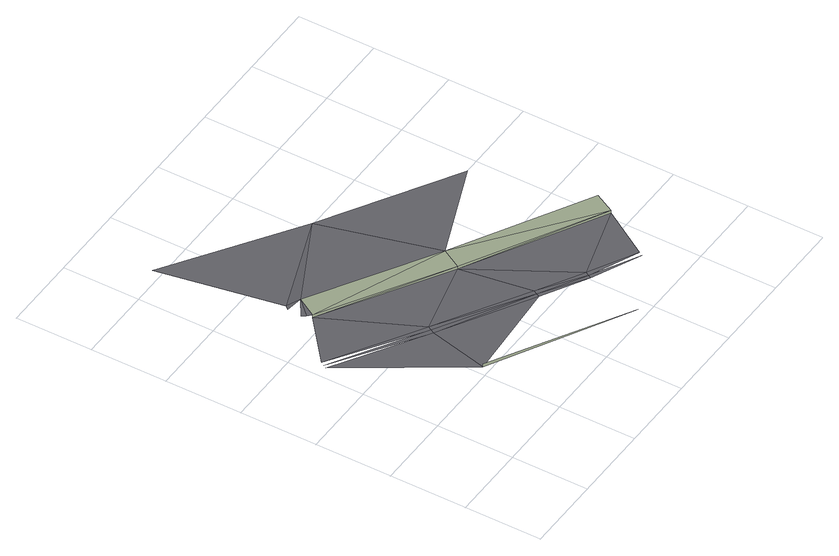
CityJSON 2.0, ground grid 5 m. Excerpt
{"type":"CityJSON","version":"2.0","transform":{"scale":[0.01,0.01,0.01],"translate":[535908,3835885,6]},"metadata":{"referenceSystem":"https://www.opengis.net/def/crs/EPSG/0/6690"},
"CityObjects":{
"road1":{"type":"Road","attributes":{"RoadStructureAttribute.sectionType":"1"},"geometry":[{"type":"MultiSurface","lod":"3","boundaries":[[[0,1,2]],[[3,4,0]],[[5,6,7]],[[7,6,3]],[[8,9,10]],[[8,11,12]],[[13,14,2]],[[10,15,8]],[[16,0,2]],[[17,15,5]],[[18,3,0]],[[19,5,7]],[[20,8,15]],[[21,22,11]],[[7,3,18]],[[11,8,21]],[[18,0,16]],[[23,7,18]],[[19,7,23]],[[5,19,17]],[[15,17,20]],[[21,8,20]],[[18,16,24]],[[23,18,25]],[[19,23,26]],[[25,18,24]],[[26,23,25]],[[19,27,17]],[[28,25,24]],[[29,26,25]],[[17,27,20]],[[30,19,26]],[[30,26,29]],[[27,31,20]],[[21,20,32]],[[19,30,27]]],"semantics":{"surfaces":[{"type":"TrafficArea","function":"1010"},{"type":"TrafficArea","function":"1000"},{"type":"TrafficArea","function":"2000"},{"type":"AuxiliaryTrafficArea","function":"2000"},{"type":"AuxiliaryTrafficArea","function":"5000"}],"values":[0,1,0,1,2,2,3,2,0,3,1,0,4,2,1,2,1,1,0,3,4,2,1,1,0,1,1,3,1,1,4,0,0,4,2,3]}}]}
},
"vertices":[
[614,916,88],[21,1261,107],[531,531,79],[627,940,89],[35,1284,107],[355,1561,92],[50,1308,106],[641,964,88],[428,1687,112],[312,1610,114],[327,1584,113],[333,1723,118],[317,1700,117],[531,531,99],[1407,48,78],[355,1561,112],[1206,583,72],[1158,1097,91],[1219,607,72],[1158,1097,71],[1229,1225,91],[1002,1970,118],[156,2503,150],[1232,631,71],[1501,423,64],[1514,447,64],[1527,471,64],[2040,626,68],[1823,283,58],[1836,307,57],[2040,626,48],[2106,756,68],[1870,1477,91]
]}
